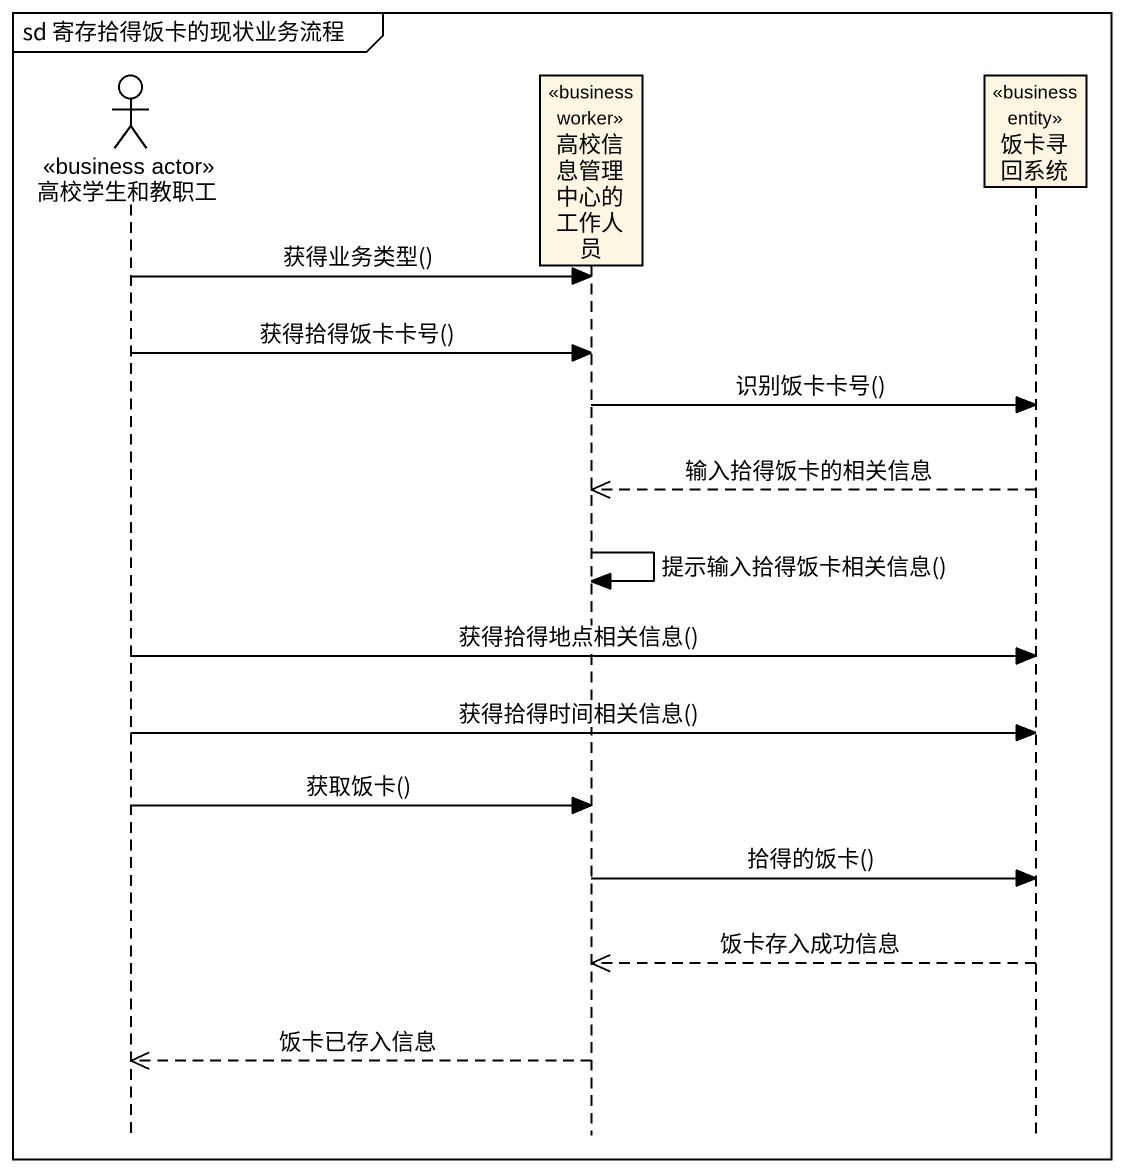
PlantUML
@startuml
mainframe sd 寄存拾得饭卡的现状业务流程
hide footbox
actor 高校学生和教职工 <<business actor>>
participant 高校信息管理中心的工作人员 <<business worker>>
participant 饭卡寻回系统 <<business entity>>

高校学生和教职工 -> 高校信息管理中心的工作人员 : 获得业务类型()
高校学生和教职工 -> 高校信息管理中心的工作人员 : 获得拾得饭卡卡号()
高校信息管理中心的工作人员 -> 饭卡寻回系统 : 识别饭卡卡号()
饭卡寻回系统 -->> 高校信息管理中心的工作人员 : 输入拾得饭卡的相关信息
高校信息管理中心的工作人员 -> 高校信息管理中心的工作人员 : 提示输入拾得饭卡相关信息()
高校学生和教职工 -> 饭卡寻回系统 : 获得拾得地点相关信息()
高校学生和教职工 -> 饭卡寻回系统 : 获得拾得时间相关信息()
高校学生和教职工 -> 高校信息管理中心的工作人员 : 获取饭卡()
高校信息管理中心的工作人员 -> 饭卡寻回系统 : 拾得的饭卡()
饭卡寻回系统 -->> 高校信息管理中心的工作人员 : 饭卡存入成功信息
高校信息管理中心的工作人员 -->> 高校学生和教职工 : 饭卡已存入信息
@enduml
